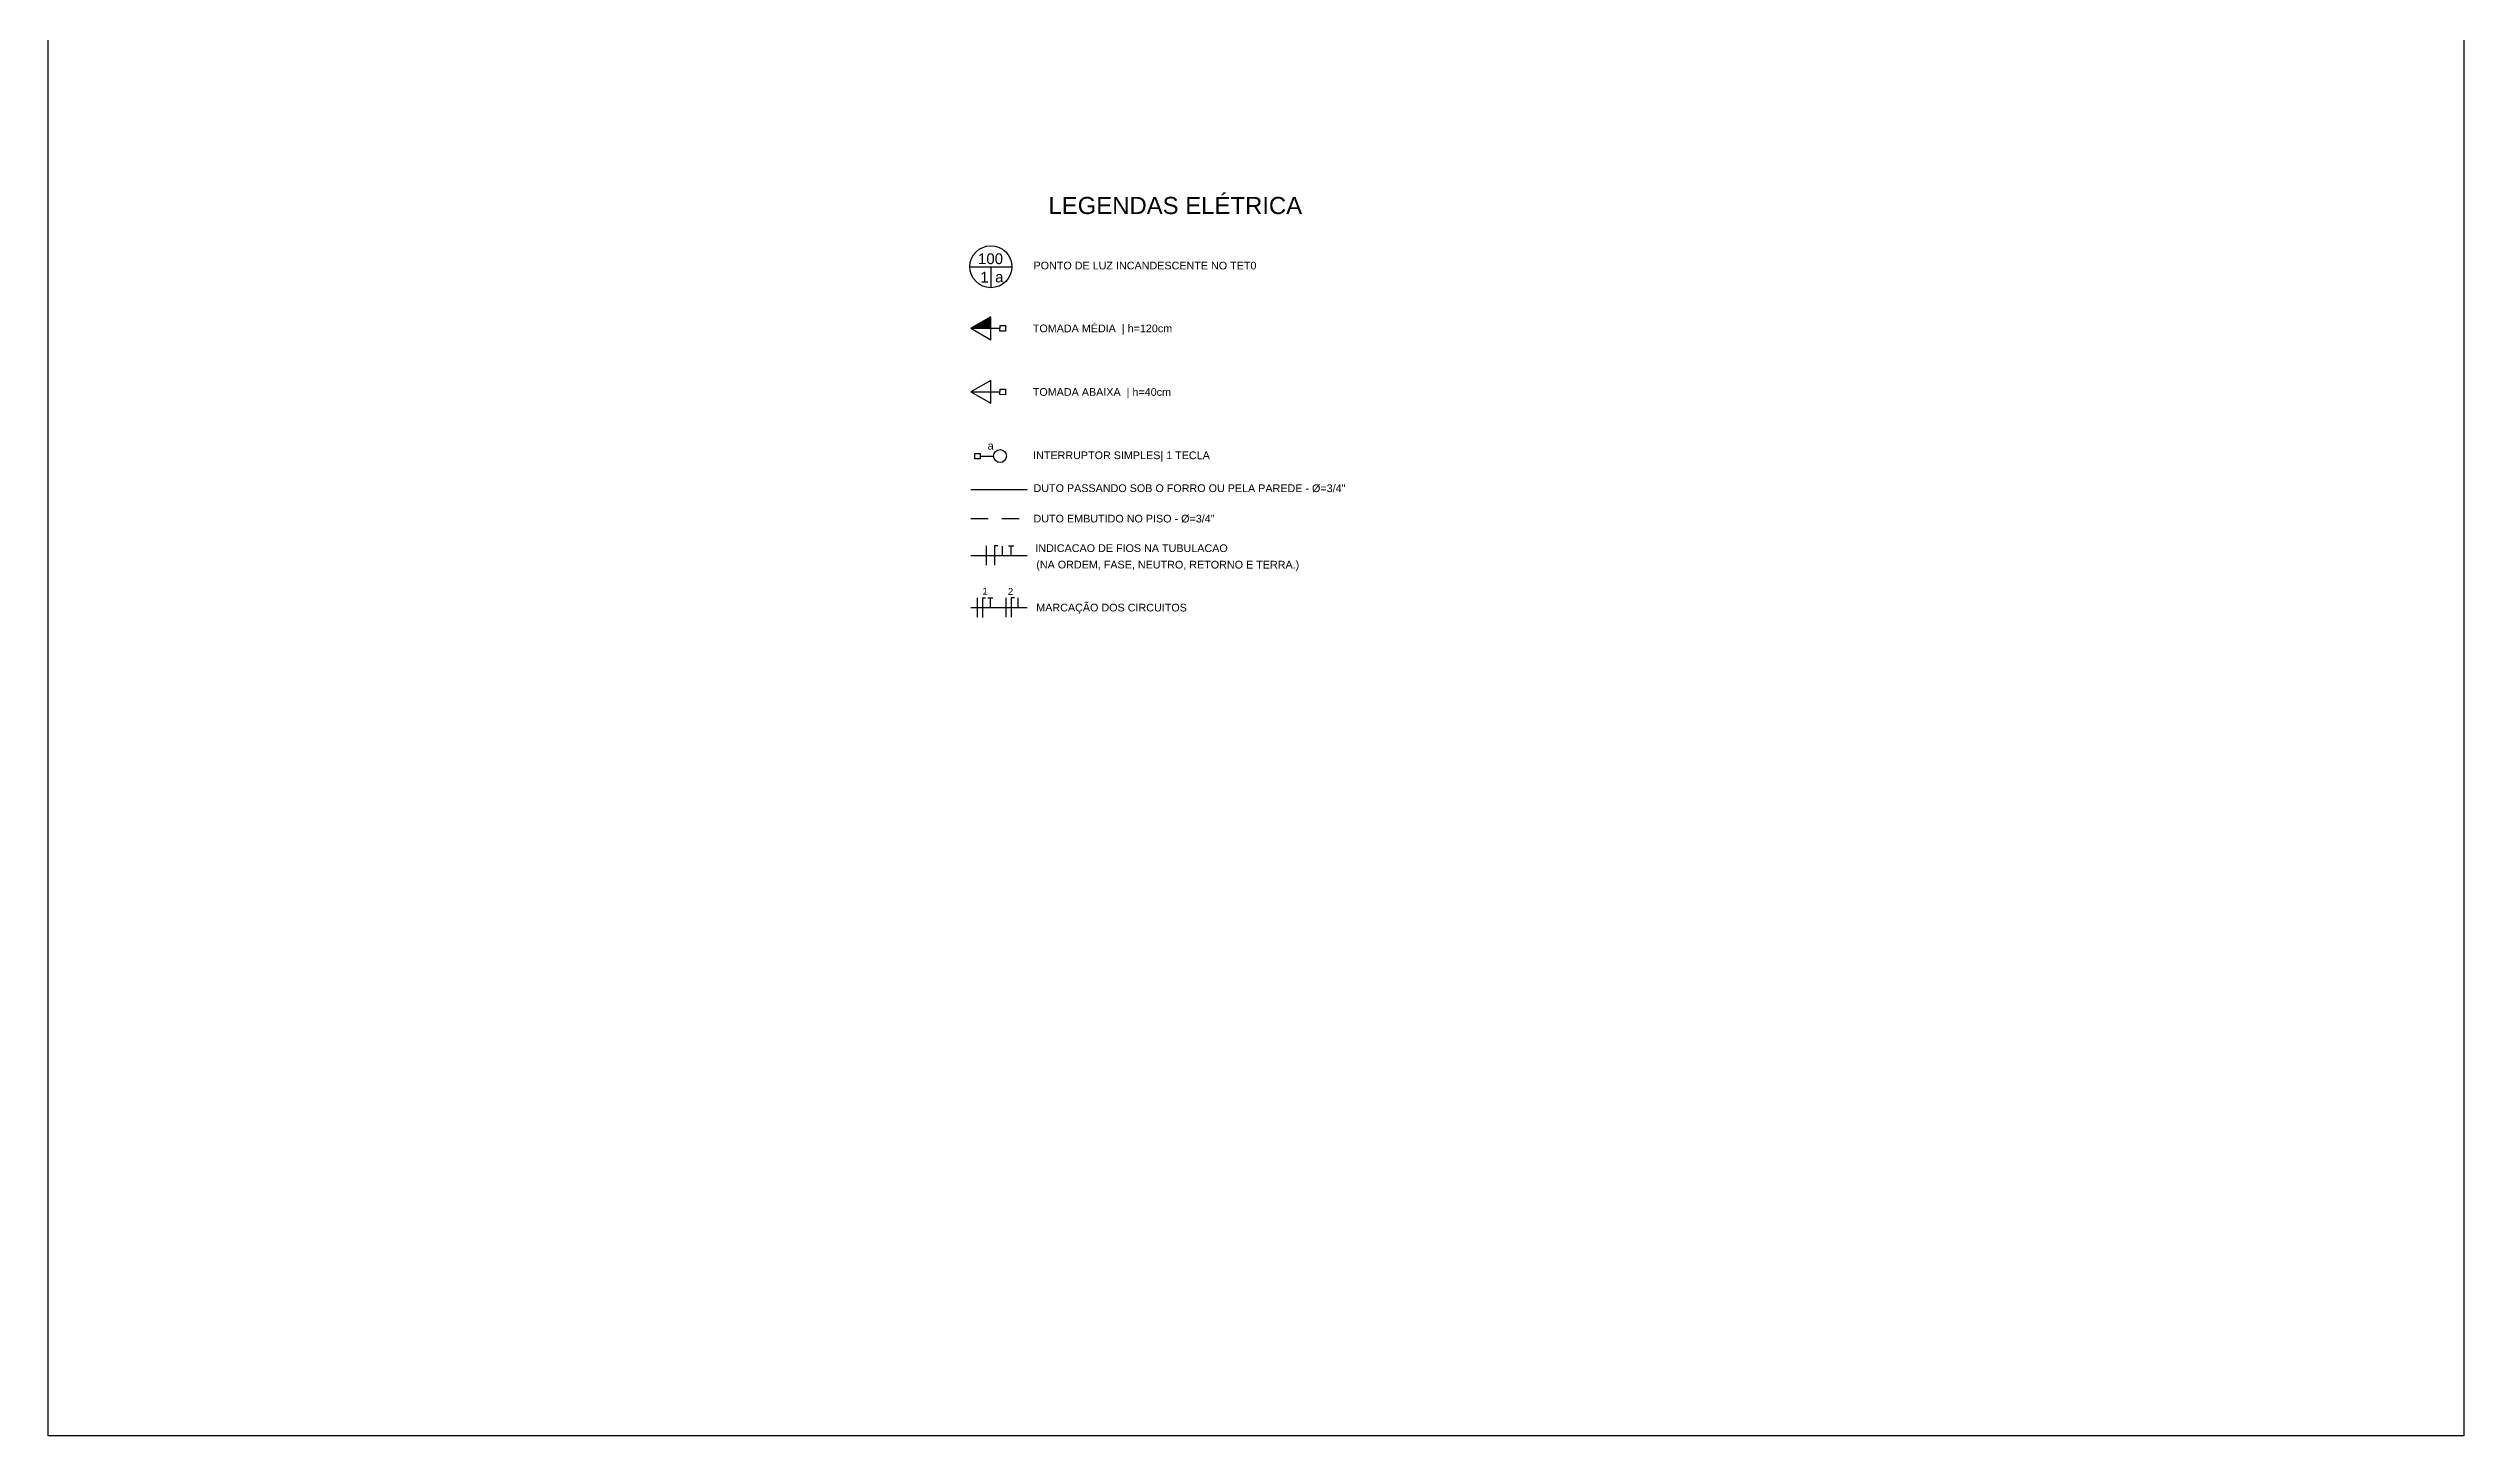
# Model space of a CAD drawing. Header units: inches. Extents: x -415 to -271, y -42 to 11.
# Drawn here: x -353.63 to -336.16, y -21.92 to -11.88 of the extents above; entities that cross this region are included whole.
import ezdxf
from ezdxf.enums import TextEntityAlignment as Align

# ---------------------------------------------------------------- set-up
doc = ezdxf.new("R2010")
doc.units = ezdxf.units.IN
doc.header["$MEASUREMENT"] = 0
doc.linetypes.add('HIDDEN2', pattern=[0.1875, 0.125, -0.0625])
doc.layers.get('0').update_dxf_attribs({"color": 8})
for name, color, linetype in [('ARQ-PIS', 1, 'Continuous'), ('EL-Pto de luz', 2, 'Continuous'), ('ELE-VT3', 30, 'Continuous'), ('ELETRODUTO_TETO', 2, 'Continuous'), ('Texto', 3, 'Continuous')]:
    doc.layers.add(name, color=color, linetype=linetype)
doc.styles.add('Arial', font='ARIALUNI.ttf')
doc.styles.add('ARIAL 1mm', font='arial.ttf', dxfattribs={"height": 0.1})
doc.styles.add('ELE-SIMB-12MM', font='arial.ttf', dxfattribs={"height": 0.12})

# ---------------------------------------------------------------- blocks, each defined once
blk = doc.blocks.new('*U505')
for p, q in [((-0.0685, 0), (-0.0123, 0)), ((-0.0404, 0), (-0.0404, -0.0281))]:
    blk.add_line(p, q)
blk.add_circle((-0.0404, 0), 0.0281)
at = {"style": 'ELE-SIMB-12MM'}
blk.add_attdef('POTENCIA', text='', height=0.0144, dxfattribs=at).set_placement((-0.0409, 0.0035), align=Align.CENTER)
blk.add_attdef('CIRCUITO', text='', height=0.0144, dxfattribs=at).set_placement((-0.0433, -0.0212), align=Align.RIGHT)
blk.add_attdef('INTERRUPTOR', (-0.0347, -0.021), '', height=0.0144, dxfattribs=at)
blk = doc.blocks.new('*U504')
at = {"layer": 'ELE-VT3'}
blk.add_lwpolyline([(-0.026, 0.026), (0.026, 0.026), (0.026, -0.026), (-0.026, -0.026)], close=True, dxfattribs=at)
blk.add_lwpolyline([(0.026, 0), (0.154, 0)], dxfattribs=at)
blk.add_circle((0.217, 0), 0.0623, dxfattribs=at)
at = {"layer": 'ELE-VT3', "style": 'ARIAL 1mm'}
blk.add_attdef('A', text='', height=0.075, dxfattribs=at).set_placement((0.127, 0.1), align=Align.MIDDLE_CENTER)
blk = doc.blocks.new('*U501')
at = {"ltscale": 0.01}
h = blk.add_hatch(color=256, dxfattribs=at)
h.dxf.hatch_style = 1
h.paths.add_polyline_path([(0.498, 0), (0.498, 0.11), (0.306, 0)])
for points in [[(0.498, -0.111), (0.498, 0.11), (0.306, 0), (0.498, -0.111)], [(0.498, -0.111), (0.498, 0.11), (0.306, 0), (0.498, -0.111)], [(0.498, -0.111), (0.498, 0.11), (0.306, 0), (0.498, -0.111)], [(0.306, 0), (0.586, 0)], [(0.306, 0), (0.586, 0)], [(0.306, 0), (0.586, 0)]]:
    blk.add_lwpolyline(points, dxfattribs=at)
blk.add_lwpolyline([(0.64, 0.025), (0.639, -0.028), (0.586, -0.027), (0.587, 0.026)], close=True, dxfattribs=at)
at = {"style": 'ARIAL 1mm'}
blk.add_attdef('1', text='', height=0.11, dxfattribs=at).set_placement((0.287, -0.073), align=Align.MIDDLE_CENTER)
blk = doc.blocks.new('*U500')
at = {"ltscale": 0.01}
for points in [[(0.498, -0.111), (0.498, 0.11), (0.306, 0), (0.498, -0.111)], [(0.498, -0.111), (0.498, 0.11), (0.306, 0), (0.498, -0.111)], [(0.498, -0.111), (0.498, 0.11), (0.306, 0), (0.498, -0.111)], [(0.306, 0), (0.586, 0)], [(0.306, 0), (0.586, 0)], [(0.306, 0), (0.586, 0)]]:
    blk.add_lwpolyline(points, dxfattribs=at)
blk.add_lwpolyline([(0.64, 0.025), (0.639, -0.028), (0.586, -0.027), (0.587, 0.026)], close=True, dxfattribs=at)
at = {"style": 'ARIAL 1mm'}
blk.add_attdef('1', text='', height=0.11, dxfattribs=at).set_placement((0.287, -0.073), align=Align.MIDDLE_CENTER)

msp = doc.modelspace()

# ---------------------------------------------------------------- linework, layer by layer
at = {"color": 1, "transparency": 33554687}
for p, q in [((-346.961, -15.074), (-346.552, -15.074)), ((-346.961, -15.553), (-346.552, -15.553)), ((-346.961, -15.929), (-346.552, -15.929))]:
    msp.add_line(p, q, dxfattribs=at)
at = {"layer": 'ARQ-PIS', "color": 4, "linetype": 'ByBlock'}
msp.add_lwpolyline([(-353.632, -1.844), (-336.164, -1.844), (-336.164, -21.921), (-353.632, -21.921)], close=True, dxfattribs=at)
at = {"layer": 'EL-Pto de luz', "transparency": 33554687}
msp.add_line((-346.815, -13.463), (-346.815, -13.568), dxfattribs=at)
at = {"layer": 'ELE-VT3'}
for points in [[(-346.848, -15.623), (-346.848, -15.483)], [(-346.766, -15.483), (-346.79, -15.483), (-346.79, -15.623)], [(-346.731, -15.553), (-346.731, -15.484)], [(-346.688, -15.483), (-346.65, -15.483)], [(-346.669, -15.553), (-346.669, -15.483)], [(-346.912, -15.999), (-346.912, -15.859)], [(-346.853, -15.861), (-346.876, -15.861), (-346.876, -16.001)], [(-346.837, -15.859), (-346.8, -15.859)], [(-346.818, -15.929), (-346.818, -15.859)], [(-346.704, -15.999), (-346.704, -15.859)], [(-346.645, -15.86), (-346.668, -15.86), (-346.668, -15.999)], [(-346.618, -15.929), (-346.618, -15.86)]]:
    msp.add_lwpolyline(points, dxfattribs=at)
at = {"layer": 'ELETRODUTO_TETO', "linetype": 'HIDDEN2'}
msp.add_line((-346.961, -15.285), (-346.552, -15.285), dxfattribs=at)

# ---------------------------------------------------------------- block references
at = {"layer": 'ELE-VT3'}
for name, p, xscale, yscale, zscale, values in [('*U505', (-346.597, -13.463), 5.4, 5.4, 5.4, {'INTERRUPTOR': 'a', 'POTENCIA': '100', 'CIRCUITO': '1'}), ('*U504', (-346.912, -14.833), 0.75, 0.75, 0.75, {'A': 'a'})]:
    msp.add_blockref(name, p, dxfattribs=dict(at, xscale=xscale, yscale=yscale, zscale=zscale)).add_auto_attribs(values)
at = {"layer": 'ELE-VT3', "xscale": 0.7500000000000127, "yscale": 0.7500000000000127, "zscale": 0.7500000000000127}
for name, p in [('*U501', (-347.189, -13.908)), ('*U500', (-347.189, -14.368))]:
    msp.add_blockref(name, p, dxfattribs=at)

# ---------------------------------------------------------------- texts
at = {"layer": 'ELE-VT3', "style": 'Arial'}
for s, rotation, p in [('1', 358.4779, (-346.858, -15.85)), ('2', 359.7893, (-346.673, -15.852))]:
    msp.add_text(s, height=0.0493, rotation=rotation, dxfattribs=at).set_placement(p, align=Align.BOTTOM_CENTER)
at = {"layer": 'Texto', "linetype": 'Continuous', "transparency": 33554687, "style": 'Arial'}
msp.add_text('LEGENDAS ELÉTRICA', height=0.12375, dxfattribs=at).set_placement((-346.399, -13.082))
at = {"layer": 'Texto', "transparency": 33554687, "style": 'Arial'}
for s, p in [('PONTO DE LUZ INCANDESCENTE NO TET0', (-346.507, -13.482)), ('TOMADA MÉDIA  | h=120cm', (-346.512, -13.937)), ('TOMADA ABAIXA  | h=40cm', (-346.512, -14.397)), ('INTERRUPTOR SIMPLES| 1 TECLA ', (-346.51, -14.855)), ('DUTO PASSANDO SOB O FORRO OU PELA PAREDE - %%C=3/4" ', (-346.507, -15.093)), ('DUTO EMBUTIDO NO PISO - %%C=3/4" ', (-346.507, -15.313)), ('INDICACAO DE FIOS NA TUBULACAO', (-346.494, -15.527)), ('(NA ORDEM, FASE, NEUTRO, RETORNO E TERRA.)', (-346.487, -15.646)), ('MARCAÇÃO DOS CIRCUITOS', (-346.487, -15.957))]:
    msp.add_text(s, height=0.05569, rotation=359.9758, dxfattribs=at).set_placement(p)

doc.saveas('drawing.dxf')
